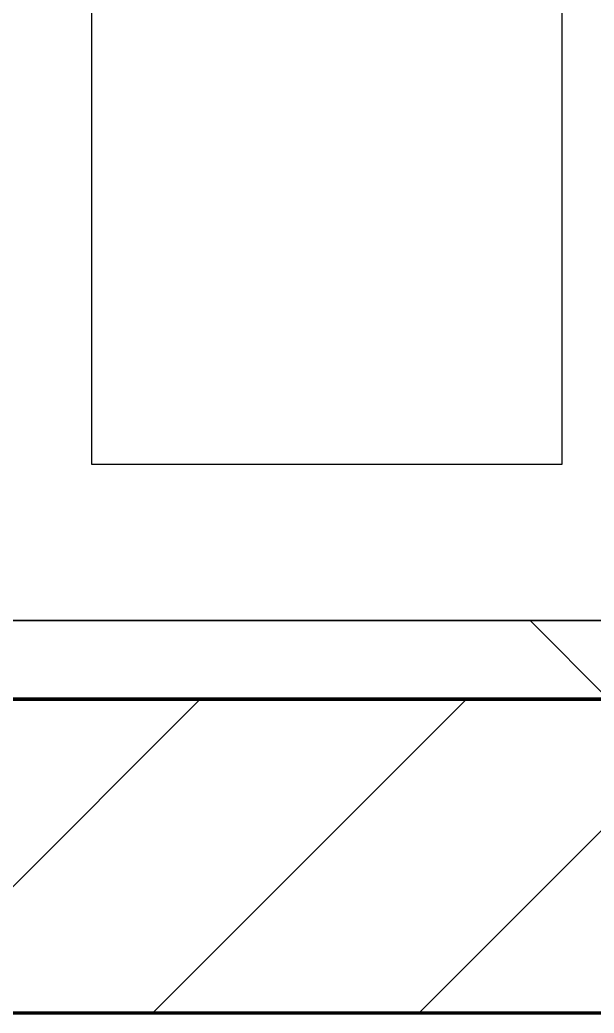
# Model space of a CAD drawing. Header units: millimetres. Extents: x -794334 to -714814, y -17806 to 22403.
# Drawn here: x -747077 to -746711, y -4021 to -3389 of the extents above; entities that cross this region are included whole.
import ezdxf
from ezdxf.xclip import XClip

# ---------------------------------------------------------------- set-up
doc = ezdxf.new("R2010")
doc.units = ezdxf.units.MM
doc.header["$XCLIPFRAME"] = 0
doc.layers.add('000 - WIPEOUT', color=250, linetype='Continuous')
doc.layers.add('A11_ALU.SOLID SHEET', color=2, linetype='Continuous')
for name, color, linetype, lineweight in [('A-GLAZ-CURT', 2, 'Continuous', 9), ('A-WALL', 5, 'Continuous', 35), ('A-WALL-FNSH', 2, 'Continuous', 35), ('A-WALL-PATT', 1, 'Continuous', 35), ('WALL-E', 2, 'Continuous', 35)]:
    doc.layers.add(name, color=color, linetype=linetype, lineweight=lineweight)

# ---------------------------------------------------------------- blocks, each defined once
blk = doc.blocks.new('PPLS-PP19_Custom Tile Pattern - Custom Tile Pattern-V170-4252-01 ENLARGED CONCOURSE LEVEL - REFLECTED CEILING PLAN - SHEET 3')
at = {"layer": 'A-GLAZ-CURT'}
for p, q in [((-300, 0), (300, 0)), ((300, 0), (-300, 0)), ((195.99, 0), (213.31, 0)), ((213.31, 0), (195.99, 0)), ((230.06, 0), (300, 0)), ((-300, -50), (300, -50)), ((300, -50), (-300, -50))]:
    blk.add_line(p, q, dxfattribs=at)
for points, knots in [([(-115.82, 0), (-114.96, 0), (-110.41, 0), (-96.78, 0), (-71.33, 0), (-42.53, 0), (-12.78, 0), (4.23, 0), (9.64, 0), (10.14, 0), (10.18, 0)], [-5724.064692, -5724.064692, -5724.064692, -5724.064692, -5430.283136, -5103.229623, -4799.173296, -4065.652676, -3589.737505, -3285.047089, -3066.359526, -3044.715262, -3044.715262, -3044.715262, -3044.715262]), ([(9.32, 0), (9.08, 0), (7.65, 0), (2.57, 0), (-12.23, 0), (-25.64, 0), (-40, 0), (-56.24, 0), (-75.59, 0), (-89.27, 0), (-97.89, 0), (-98.63, 0)], [-2922.926651, -2922.926651, -2922.926651, -2922.926651, -2882.788014, -2720.818881, -2518.50168, -2125.455881, -1792.521578, -1466.981642, -1208.454564, -789.402658, -749.978213, -749.978213, -749.978213, -749.978213]), ([(-98.5, 0), (-95.03, 0), (-82.02, 0), (-63.44, 0), (-54.4, 0), (-48.53, 0), (-30.79, 0), (-18.03, 0), (8.61, 0), (15.02, 0), (22.91, 0), (31, 0), (39.04, 0), (51.19, 0), (58.74, 0), (61.34, 0), (61.45, 0)], [-4732.825202, -4732.825202, -4732.825202, -4732.825202, -4542.524482, -4008.285538, -3689.699207, -3546.54457, -3315.260113, -2864.387349, -2439.246196, -2084.094819, -1956.422387, -1818.904206, -1645.594513, -1443.202566, -1228.752106, -1120.932285, -1120.932285, -1120.932285, -1120.932285]), ([(31.18, 0), (25.97, 0), (11.99, 0), (-16.92, 0), (-47.42, 0), (-65.77, 0), (-66.37, 0), (-66.38, 0)], [-4496.803627, -4496.803627, -4496.803627, -4496.803627, -4222.080604, -3745.412743, -2981.410125, -2542.574734, -2498.224237, -2498.224237, -2498.224237, -2498.224237]), ([(76.63, 0), (74.8, 0), (67.65, 0), (53.52, 0), (37, 0), (24.07, 0), (12.82, 0), (-2.9, 0), (-20.62, 0), (-32.81, 0), (-44.85, 0), (-51.43, 0), (-51.79, 0)], [-3095.572228, -3095.572228, -3095.572228, -3095.572228, -2950.589685, -2634.532728, -2313.748533, -2106.613311, -1925.670641, -1617.263037, -1290.787923, -1039.307308, -819.71621, -644.910881, -644.910881, -644.910881, -644.910881]), ([(30.82, 0), (29.27, 0), (20.14, 0), (3.54, 0), (-14.43, 0), (-28.44, 0), (-30.8, 0)], [-10462.034656, -10462.034656, -10462.034656, -10462.034656, -10363.088938, -9884.23066, -9424.652049, -9308.623082, -9308.623082, -9308.623082, -9308.623082]), ([(-30.76, 0), (-27.98, 0), (-16.76, 0), (5.36, 0), (26.26, 0), (37.14, 0)], [-6049.080298, -6049.080298, -6049.080298, -6049.080298, -5862.463379, -5340.621928, -4773.226582, -4773.226582, -4773.226582, -4773.226582]), ([(70.61, 0), (66.16, 0), (55.8, 0), (39.61, 0), (24.74, 0), (2.64, 0), (-17.6, 0), (-28.63, 0), (-30.74, 0)], [-4647.237329, -4647.237329, -4647.237329, -4647.237329, -4326.416877, -4098.545751, -3766.694881, -3333.063701, -2994.501669, -2710.888442, -2710.888442, -2710.888442, -2710.888442]), ([(-30.52, 0), (-27.11, 0), (-17.83, 0), (5.99, 0), (22.06, 0), (34.24, 0), (36.79, 0), (37.13, 0)], [-2323.618664, -2323.618664, -2323.618664, -2323.618664, -2142.497158, -1716.209403, -1206.526904, -1089.329421, -1070.866978, -1070.866978, -1070.866978, -1070.866978]), ([(8.33, 0), (8.19, 0), (7.18, 0), (0.32, 0), (-13.89, 0), (-24.92, 0), (-29.03, 0)], [-3574.286521, -3574.286521, -3574.286521, -3574.286521, -3526.962355, -3285.499107, -2903.012179, -2680.714891, -2680.714891, -2680.714891, -2680.714891]), ([(-28.57, 0), (-26.93, 0), (-20.29, 0), (-11.45, 0), (2.08, 0), (13.15, 0), (21.24, 0), (24.62, 0), (24.72, 0), (24.72, 0)], [-5361.429781, -5361.429781, -5361.429781, -5361.429781, -5261.36855, -5050.479954, -4785.90057, -4596.498881, -4445.288762, -4384.376941, -4376.041937, -4376.041937, -4376.041937, -4376.041937]), ([(-15.19, 0), (-13.07, 0), (7.48, 0), (42.82, 0), (77.18, 0), (97.99, 0), (104.5, 0)], [-461.142613, -461.142613, -461.142613, -461.142613, -429.606584, -390.253598, -346.313304, -326.108732, -326.108732, -326.108732, -326.108732]), ([(-2.63, 0), (-2.47, 0), (-1.22, 0), (4.92, 0), (15.97, 0), (22.54, 0), (24.49, 0)], [-226.825321, -226.825321, -226.825321, -226.825321, -220.269177, -206.416616, -198.214427, -187.717507, -187.717507, -187.717507, -187.717507]), ([(103.09, 0), (101.08, 0), (86.31, 0), (63.34, 0), (35.84, 0), (12, 0), (3.08, 0), (-1.67, 0), (-2.25, 0)], [-375.435014, -375.435014, -375.435014, -375.435014, -369.147452, -330.153101, -307.516438, -285.83788, -246.234814, -234.646884, -234.646884, -234.646884, -234.646884]), ([(24.69, 0), (24.54, 0), (20.99, 0), (15.48, 0), (10.8, 0), (9.63, 0)], [-4368.572414, -4368.572414, -4368.572414, -4368.572414, -4306.476363, -4080.000647, -3772.857994, -3772.857994, -3772.857994, -3772.857994]), ([(18.16, 0), (19.15, 0), (24.25, 0), (25.66, 0), (26.12, 0)], [-5700.113719, -5700.113719, -5700.113719, -5700.113719, -5554.232259, -5302.431367, -5302.431367, -5302.431367, -5302.431367]), ([(37.15, 0), (34.68, 0), (28.26, 0), (20.67, 0), (18.85, 0), (18.16, 0)], [-6245.447934, -6245.447934, -6245.447934, -6245.447934, -6135.05769, -5972.647715, -5832.674503, -5832.674503, -5832.674503, -5832.674503]), ([(27.44, 0), (27.9, 0), (29.54, 0), (38.07, 0), (53.39, 0), (71.67, 0), (84.83, 0), (86.01, 0), (92.51, 0), (94.33, 0)], [-5037.309798, -5037.309798, -5037.309798, -5037.309798, -4887.603822, -4705.298446, -4353.683244, -3960.84581, -3759.045785, -3336.541051, -2783.776468, -2783.776468, -2783.776468, -2783.776468]), ([(27.89, 0), (29.09, 0), (31.45, 0), (35.13, 0), (36.12, 0)], [-147.777612, -147.777612, -147.777612, -147.777612, -135.792042, -131.801654, -131.801654, -131.801654, -131.801654]), ([(136.44, 0), (121.66, 0), (86.93, 0), (51.16, 0), (31.18, 0)], [-106.750556, -106.750556, -106.750556, -106.750556, -59.610984, 0, 0, 0, 0]), ([(36.99, 0), (36.5, 0), (35.77, 0), (35.54, 0), (35.54, 0)], [-321.598473, -321.598473, -321.598473, -321.598473, -319.318397, -317.489778, -317.489778, -317.489778, -317.489778]), ([(36.84, 0), (38.52, 0), (49.05, 0), (64.79, 0), (95.91, 0), (124.45, 0), (132.42, 0), (134.6, 0)], [-313.658272, -313.658272, -313.658272, -313.658272, -305.899624, -287.17622, -249.500363, -194.761443, -152.241002, -152.241002, -152.241002, -152.241002]), ([(37.1, 0), (40.19, 0), (50.1, 0), (71.92, 0), (92.95, 0), (103.98, 0), (105.01, 0)], [-130.512296, -130.512296, -130.512296, -130.512296, -118.513713, -97.899267, -63.759246, -60.201654, -60.201654, -60.201654, -60.201654]), ([(53.18, 0), (53.06, 0), (52.22, 0), (46.59, 0), (40.49, 0), (37.15, 0)], [-622.740158, -622.740158, -622.740158, -622.740158, -566.066452, -360.610861, -137.596809, -137.596809, -137.596809, -137.596809]), ([(37.19, 0), (41.01, 0), (54, 0), (70.92, 0), (82.12, 0), (83.66, 0)], [-4772.340518, -4772.340518, -4772.340518, -4772.340518, -4573.028122, -4094.177415, -3869.465285, -3869.465285, -3869.465285, -3869.465285]), ([(105, 0), (93.86, 0), (76.86, 0), (57.82, 0), (46.51, 0), (41.83, 0), (38.22, 0), (37.25, 0)], [-401.860199, -401.860199, -401.860199, -401.860199, -357.622665, -341.267687, -334.000314, -326.15566, -321.97841, -321.97841, -321.97841, -321.97841]), ([(37.47, 0), (40.54, 0), (46.4, 0), (57.76, 0), (64.47, 0), (72.74, 0), (75.22, 0), (76.03, 0), (76.21, 0)], [-1064.991888, -1064.991888, -1064.991888, -1064.991888, -901.315459, -753.071572, -495.328968, -421.953223, -334.951786, -290.452333, -290.452333, -290.452333, -290.452333]), ([(105.03, 0), (104.28, 0), (101.15, 0), (92.38, 0), (85.59, 0), (74.4, 0), (62.26, 0), (51.85, 0), (45.49, 0), (39.39, 0), (38.23, 0)], [-7787.230019, -7787.230019, -7787.230019, -7787.230019, -7723.759874, -7531.75727, -7135.649961, -6924.452779, -6738.82075, -6548.303034, -6314.283804, -6261.547629, -6261.547629, -6261.547629, -6261.547629]), ([(61.47, 0), (61.47, 0), (61.21, 0), (54.61, 0), (53.71, 0), (53.56, 0)], [-1113.311073, -1113.311073, -1113.311073, -1113.311073, -1096.402191, -891.204116, -747.28819, -747.28819, -747.28819, -747.28819]), ([(76.22, 0), (75.58, 0), (73.64, 0), (71.05, 0), (70.61, 0)], [-193.634889, -193.634889, -193.634889, -193.634889, -31.537676, 0, 0, 0, 0]), ([(94.4, 0), (94.4, 0), (94.64, 0), (98.07, 0), (101.77, 0), (103.99, 0)], [-2348.345796, -2348.345796, -2348.345796, -2348.345796, -2310.419338, -2233.599744, -2120.972547, -2120.972547, -2120.972547, -2120.972547]), ([(129.02, 0), (129.02, 0), (124.41, 0), (122.35, 0), (114.96, 0), (108.04, 0), (103.09, 0)], [-35.386604, -35.386604, -35.386604, -35.386604, -31.430235, -22.807238, -15.488593, 0, 0, 0, 0]), ([(105.01, 0), (116.03, 0), (127.19, 0), (138.28, 0), (138.53, 0)], [-325.575593, -325.575593, -325.575593, -325.575593, -291.370682, -290.5735, -290.5735, -290.5735, -290.5735]), ([(105.05, 0), (106.05, 0), (111.17, 0), (120.79, 0), (139.94, 0), (163.31, 0), (185.23, 0), (193.62, 0), (194.69, 0), (194.79, 0)], [-2103.066779, -2103.066779, -2103.066779, -2103.066779, -2052.234781, -1843.028543, -1530.39897, -1095.004608, -529.74427, -295.064701, -265.121568, -265.121568, -265.121568, -265.121568]), ([(157.9, 0), (156.77, 0), (151.67, 0), (143.29, 0), (134.04, 0), (126.24, 0), (118.6, 0), (114.23, 0), (111.98, 0), (105.66, 0), (105.23, 0), (105.23, 0)], [-10292.955006, -10292.955006, -10292.955006, -10292.955006, -10098.273015, -9847.788484, -9677.714971, -9567.007022, -9453.21225, -9220.200448, -9012.77275, -8966.157302, -8929.495943, -8929.495943, -8929.495943, -8929.495943]), ([(105.26, 0), (105.52, 0), (111.01, 0), (112.65, 0), (113.59, 0)], [-8920.561005, -8920.561005, -8920.561005, -8920.561005, -8814.835624, -8577.462505, -8577.462505, -8577.462505, -8577.462505]), ([(105.27, 0), (111.32, 0), (118.06, 0), (128.63, 0), (128.95, 0)], [-59.909843, -59.909843, -59.909843, -59.909843, -39.050993, -35.895543, -35.895543, -35.895543, -35.895543]), ([(114.39, 0), (114.2, 0), (112.49, 0), (109.17, 0), (105.68, 0)], [-8148.58938, -8148.58938, -8148.58938, -8148.58938, -8105.191388, -7805.49088, -7805.49088, -7805.49088, -7805.49088]), ([(168.37, 0), (167.68, 0), (162.47, 0), (147.16, 0), (119.85, 0), (105.98, 0)], [-543.375029, -543.375029, -543.375029, -543.375029, -530.793311, -458.593899, -403.157171, -403.157171, -403.157171, -403.157171]), ([(128.58, 0), (128.8, 0), (130.16, 0), (139.26, 0), (152.67, 0), (161.24, 0), (162.19, 0), (162.75, 0)], [-633.326174, -633.326174, -633.326174, -633.326174, -627.736123, -618.981161, -602.094757, -592.980799, -581.414464, -581.414464, -581.414464, -581.414464]), ([(137.1, 0), (136, 0), (133.64, 0), (129.87, 0), (129.11, 0)], [-670.405967, -670.405967, -670.405967, -670.405967, -651.020627, -640.742133, -640.742133, -640.742133, -640.742133]), ([(193.8, 0), (193.33, 0), (190.11, 0), (183.13, 0), (171, 0), (161.95, 0), (161.28, 0), (158.35, 0), (157.85, 0), (157.77, 0)], [-11665.349007, -11665.349007, -11665.349007, -11665.349007, -11565.880756, -11105.624034, -10839.086983, -10768.332124, -10666.779182, -10580.760289, -10550.278881, -10550.278881, -10550.278881, -10550.278881]), ([(300, 0), (286.53, 0), (254.22, 0), (207.11, 0), (177.41, 0), (159.34, 0), (158.33, 0), (158.3, 0)], [-285.253232, -285.253232, -285.253232, -285.253232, -244.693688, -187.987675, -143.776725, -129.632772, -123.352749, -123.352749, -123.352749, -123.352749]), ([(159.07, 0), (159.13, 0), (160.84, 0), (164.86, 0), (170.27, 0), (172.88, 0)], [-115.643202, -115.643202, -115.643202, -115.643202, -114.681583, -87.660824, -69.385921, -69.385921, -69.385921, -69.385921]), ([(162.75, 0), (165.4, 0), (170.91, 0), (172.61, 0), (172.61, 0)], [-111.264224, -111.264224, -111.264224, -111.264224, -56.742688, -19.085662, -19.085662, -19.085662, -19.085662]), ([(171.51, 0), (176.48, 0), (193.23, 0), (201.73, 0), (208.81, 0), (213.9, 0), (241.96, 0), (266.73, 0), (281.71, 0), (291.71, 0), (296.52, 0), (297.86, 0), (298.09, 0)], [-7971.819559, -7971.819559, -7971.819559, -7971.819559, -7784.112253, -7606.717214, -7289.299508, -7042.621073, -6582.165592, -6068.460911, -5766.029927, -5566.724884, -5280.360606, -5199.253518, -5199.253518, -5199.253518, -5199.253518]), ([(172.89, 0), (173.47, 0), (177.58, 0), (185.98, 0), (208.82, 0), (219.42, 0), (230.06, 0)], [-69.363507, -69.363507, -69.363507, -69.363507, -65.295536, -41.623857, -24.459831, 0, 0, 0, 0]), ([(172.89, 0), (178.21, 0), (188.15, 0), (201.08, 0), (207.47, 0), (213.96, 0), (215.11, 0)], [-254.516416, -254.516416, -254.516416, -254.516416, -237.955587, -223.92608, -215.862851, -208.75215, -208.75215, -208.75215, -208.75215]), ([(215.22, 0), (214.62, 0), (210.55, 0), (203.98, 0), (188.92, 0), (178.06, 0), (173.67, 0)], [-203.825446, -203.825446, -203.825446, -203.825446, -198.527383, -184.406837, -162.427601, -147.601486, -147.601486, -147.601486, -147.601486]), ([(247.1, 0), (246.76, 0), (245.04, 0), (238.34, 0), (226.56, 0), (221.1, 0), (200.27, 0), (183.2, 0), (175.66, 0), (173.97, 0)], [-9649.085549, -9649.085549, -9649.085549, -9649.085549, -9581.591397, -9406.094246, -9221.510254, -9016.44624, -8717.832359, -8253.978395, -8162.751079, -8162.751079, -8162.751079, -8162.751079]), ([(300, 0), (288.22, 0), (262, 0), (230.43, 0), (219.94, 0), (219.02, 0)], [-12528.858583, -12528.858583, -12528.858583, -12528.858583, -11905.454923, -11162.864862, -10856.732305, -10856.732305, -10856.732305, -10856.732305]), ([(219.9, 0), (220.86, 0), (227.84, 0), (242.06, 0), (246.54, 0), (246.96, 0)], [-10670.940496, -10670.940496, -10670.940496, -10670.940496, -10511.382485, -9925.173265, -9834.877357, -9834.877357, -9834.877357, -9834.877357]), ([(284.76, 0), (284.76, 0), (285.09, 0), (287.47, 0), (293.59, 0), (297.76, 0), (300, 0)], [-4110.630118, -4110.630118, -4110.630118, -4110.630118, -4053.389046, -3959.664717, -3862.421465, -3746.95702, -3746.95702, -3746.95702, -3746.95702]), ([(297.38, 0), (295.84, 0), (291.62, 0), (285.38, 0), (284.87, 0)], [-4803.172655, -4803.172655, -4803.172655, -4803.172655, -4358.271401, -4143.037883, -4143.037883, -4143.037883, -4143.037883])]:
    blk.add_open_spline(points, degree=3, knots=knots, dxfattribs=at)
for points in [[(24.49, 0), (25.23, 0), (25.72, 0), (26.04, 0)], [(36.56, 0), (34.69, 0), (32.77, 0), (30.82, 0)], [(80.35, 0), (79.57, 0), (78.27, 0), (76.63, 0)], [(84.06, 0), (83.48, 0), (82.41, 0), (81.72, 0)], [(168.74, 0), (168.74, 0), (169.81, 0), (171.51, 0)], [(172.77, 0), (171.26, 0), (169.59, 0), (168.99, 0)], [(172.89, 0), (171.76, 0), (170.63, 0), (169.49, 0)], [(195.11, 0), (194.91, 0), (194.44, 0), (193.8, 0)]]:
    blk.add_open_spline(points, degree=3, dxfattribs=at)
blk = doc.blocks.new('PPLS-PP19_Custom Tile Pattern - Custom Tile Pattern-V171-4252-01 ENLARGED CONCOURSE LEVEL - REFLECTED CEILING PLAN - SHEET 3')
at = {"layer": 'A-GLAZ-CURT'}
for p, q in [((-300, 0), (-291.56, 0)), ((-291.73, 0), (-300, 0)), ((-300, 0), (300, 0)), ((300, 0), (-300, 0)), ((-293.07, 0), (-291.48, 0)), ((-291.48, 0), (-293.07, 0)), ((-291.37, 0), (-275.75, 0)), ((-275.75, 0), (-291.37, 0)), ((-300, -50), (300, -50)), ((300, -50), (-300, -50))]:
    blk.add_line(p, q, dxfattribs=at)
at = {"layer": 'A-GLAZ-CURT', "flags": 128}
for points in [[(-291.36, 0), (-283.3, 0), (-275.2, 0), (-267.26, 0), (-259.45, 0), (-251.77, 0), (-244.2, 0), (-236.74, 0), (-229.36, 0), (-222.06, 0), (-214.83, 0), (-207.71, 0), (-200.76, 0), (-194.02, 0), (-187.54, 0), (-181.38, 0), (-175.58, 0), (-170.25, 0), (-165.64, 0), (-162.01, 0), (-159.53, 0), (-157.46, 0), (-155.8, 0)], [(-155.61, 0), (-160.27, 0), (-164.95, 0), (-169.65, 0), (-174.47, 0), (-179.49, 0), (-184.81, 0), (-190.44, 0), (-196.37, 0), (-202.58, 0), (-209.04, 0), (-215.73, 0), (-222.63, 0), (-229.72, 0), (-236.97, 0), (-244.39, 0), (-251.96, 0), (-259.67, 0), (-267.51, 0), (-275.48, 0), (-283.55, 0), (-291.36, 0)]]:
    blk.add_lwpolyline(points, dxfattribs=at)
at = {"layer": 'A-GLAZ-CURT'}
for points, knots in [([(-300, 0), (-284.65, 0), (-236.57, 0), (-174.61, 0), (-129.95, 0), (-110.8, 0), (-99.5, 0), (-91.46, 0)], [-5323.127839, -5323.127839, -5323.127839, -5323.127839, -4502.809032, -2700.551212, -1002.059161, -460.363443, 0, 0, 0, 0]), ([(-156.27, 0), (-173.84, 0), (-212.36, 0), (-262.56, 0), (-294.48, 0), (-300, 0)], [-16539.310749, -16539.310749, -16539.310749, -16539.310749, -15131.813646, -13729.592194, -13439.944408, -13439.944408, -13439.944408, -13439.944408]), ([(-137.88, 0), (-140.56, 0), (-147.66, 0), (-147.69, 0), (-158.72, 0), (-174.02, 0), (-185.59, 0), (-209.77, 0), (-232.01, 0), (-255.22, 0), (-262.59, 0), (-264.9, 0), (-265.4, 0)], [-3187.727384, -3187.727384, -3187.727384, -3187.727384, -2919.378265, -2477.344047, -2237.412286, -2029.680487, -1755.085331, -1400.429864, -858.079193, -543.655514, -208.940337, 0, 0, 0, 0]), ([(-258.6, 0), (-257.91, 0), (-254.26, 0), (-241.25, 0), (-225.99, 0), (-213.1, 0), (-200.2, 0), (-185.8, 0), (-171.77, 0), (-158.7, 0), (-157.22, 0)], [-5722.54675, -5722.54675, -5722.54675, -5722.54675, -5657.471696, -5413.335975, -5017.494783, -4832.723979, -4666.091899, -4349.945572, -4000.813434, -3840.635403, -3840.635403, -3840.635403, -3840.635403]), ([(-156.12, 0), (-157.05, 0), (-164.64, 0), (-177.91, 0), (-199.46, 0), (-216.65, 0), (-231.26, 0), (-233.46, 0), (-234, 0)], [-2162.554546, -2162.554546, -2162.554546, -2162.554546, -2113.765672, -1763.376603, -1422.553702, -978.033455, -846.069444, -682.911962, -682.911962, -682.911962, -682.911962]), ([(-233.49, 0), (-233.44, 0), (-232.38, 0), (-230.74, 0), (-225.3, 0), (-223.63, 0)], [-455.274641, -455.274641, -455.274641, -455.274641, -440.605512, -119.536984, 0, 0, 0, 0])]:
    blk.add_open_spline(points, degree=3, knots=knots, dxfattribs=at)
blk = doc.blocks.new('*U1029')
at = {"layer": 'A-GLAZ-CURT'}
for name, p in [('PPLS-PP19_Custom Tile Pattern - Custom Tile Pattern-V170-4252-01 ENLARGED CONCOURSE LEVEL - REFLECTED CEILING PLAN - SHEET 3', (31802.37, -7350)), ('PPLS-PP19_Custom Tile Pattern - Custom Tile Pattern-V171-4252-01 ENLARGED CONCOURSE LEVEL - REFLECTED CEILING PLAN - SHEET 3', (32402.37, -7350))]:
    blk.add_blockref(name, p, dxfattribs=at)
blk = doc.blocks.new('*U1240')
at = {"color": 3}
blk.add_wipeout([(-437.5, -17050), (437.5, -17050), (437.5, -17350), (-437.5, -17350)], dxfattribs=at).dxf.layer = '000 - WIPEOUT'
at = {"layer": 'A11_ALU.SOLID SHEET', "color": 0, "linetype": 'ByBlock'}
blk.add_lwpolyline([(-437.5, -17350), (437.5, -17350), (437.5, -17050), (-437.5, -17050)], close=True, dxfattribs=at)
blk = doc.blocks.new('*U1630')
blk.add_lwpolyline([(22690, -750), (19166.45, -750), (19116.45, -700), (18966.44, -550), (-101025.39, -550), (-101025.39, -6704.96), (-96300, -6704.96), (-96300, -7350), (-94497.63, -7350), (17250, -7350), (17250, -6849.96), (18300, -6849.96), (22690, -6849.96)], close=True)
at = {"layer": 'A11_ALU.SOLID SHEET', "color": 0, "linetype": 'ByBlock', "rotation": 90}
blk.add_blockref('*U1240', (-19400, -6813), dxfattribs=at)

msp = doc.modelspace()

# ---------------------------------------------------------------- block references
at = {"layer": 'A11_ALU.SOLID SHEET'}
ref = msp.add_blockref('*U1630', (-744681.24, 3579.02), dxfattribs=at)
XClip(ref).set_block_clipping_path([(-45802.4668593339, -9620.0029952967), (23702.8690583039, 10334.9999958097)])

# ---------------------------------------------------------------- next in the draw order: hatches: boundary and pattern name
at = {"layer": 'A-WALL-PATT', "lineweight": 9}
h = msp.add_hatch(dxfattribs=at)
h.set_pattern_fill('FP_5', color=256, style=0, pattern_type=2)
h.set_pattern_definition([(45, (0, 0), (-212.13203, 212.13203), []), (135, (0, 0), (-212.13203, -212.13203), [])])
h.paths.add_polyline_path([(-727630.24, -3820.98), (-727382.37, -3820.98), (-727382.37, -3770.98), (-790483.7, -3770.98), (-790483.7, -3820.98), (-727766, -3820.98)])
h = msp.add_hatch(dxfattribs=at)
h.set_pattern_fill('FP_2', color=256, style=0, pattern_type=2)
h.set_pattern_definition([(45, (0, 0), (-84.852814, 84.852814), [])])
h.paths.add_polyline_path([(-727382.37, -4020.98), (-727382.37, -3820.98), (-790483.7, -3820.98), (-790483.7, -4020.98), (-727494.49, -4020.98)])

# ---------------------------------------------------------------- next in the draw order: linework, layer by layer
at = {"layer": 'A-WALL', "color": 7, "lineweight": 70}
for p, q in [((-747980, -3820.98), (-746780, -3820.98)), ((-746780, -3820.98), (-747980, -3820.98)), ((-746780, -3820.98), (-745580, -3820.98)), ((-745580, -3820.98), (-746780, -3820.98)), ((-746780, -4020.98), (-747980, -4020.98)), ((-745580, -4020.98), (-746780, -4020.98))]:
    msp.add_line(p, q, dxfattribs=at)
at = {"layer": 'A-WALL-FNSH', "color": 250}
for p, q in [((-747980, -3770.98), (-746780, -3770.98)), ((-746780, -3770.98), (-745580, -3770.98))]:
    msp.add_line(p, q, dxfattribs=at)
at = {"layer": 'WALL-E'}
for p, q in [((-727382.37, -4020.98), (-790483.7, -4020.98)), ((-790483.7, -4020.98), (-727382.37, -4020.98))]:
    msp.add_line(p, q, dxfattribs=at)

# ---------------------------------------------------------------- next in the draw order: block references
msp.add_blockref('*U1029', (-778882.37, 3579.02))

doc.saveas('drawing.dxf')
